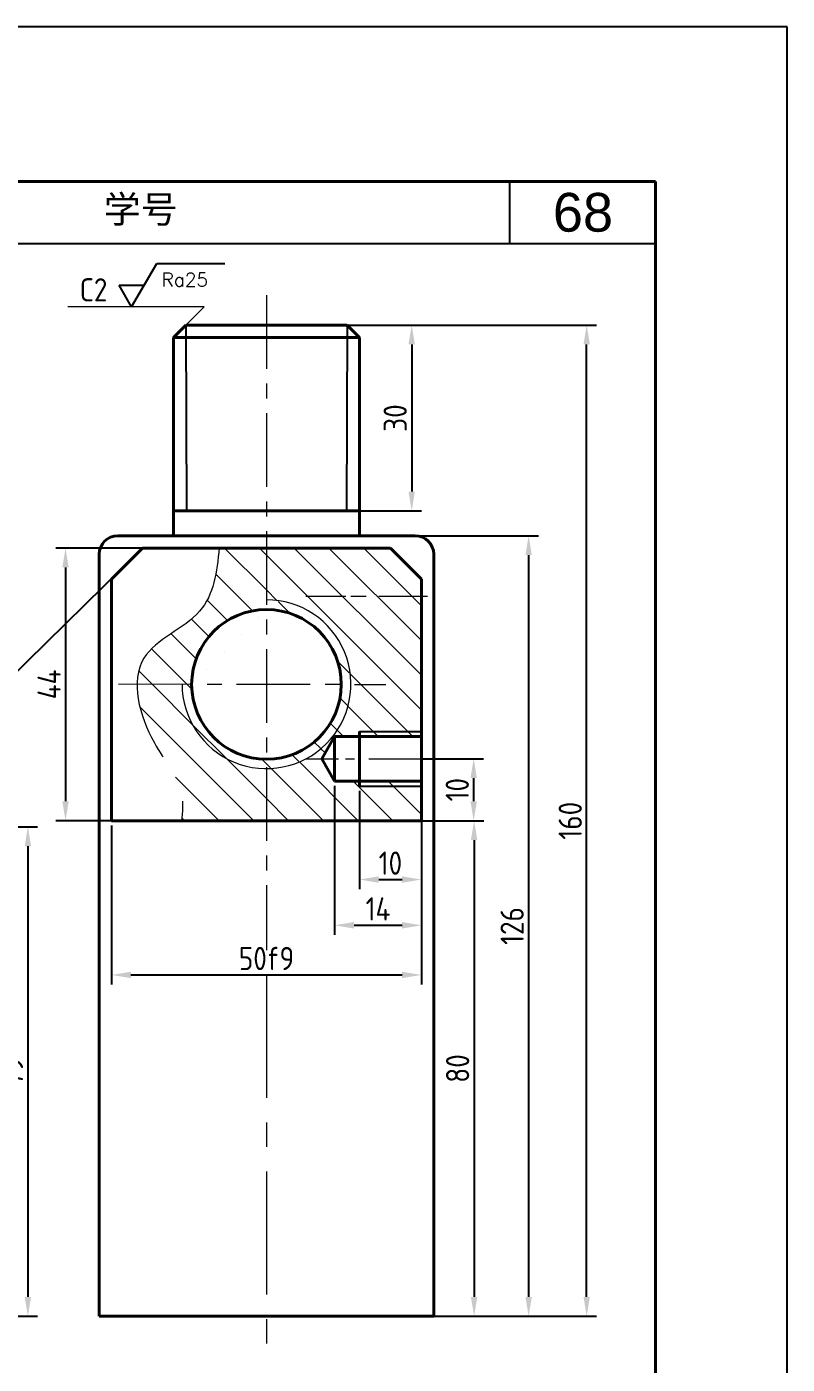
# Model space of a CAD drawing. Header units: millimetres. Extents: x 645 to 2308, y 762 to 2069.
# Drawn here: x 1787 to 1885.3, y 1566.1 to 1738.9 of the extents above; entities that cross this region are included whole.
import ezdxf

# ---------------------------------------------------------------- set-up
doc = ezdxf.new("R2010")
doc.units = ezdxf.units.MM
doc.linetypes.add('CENTER', pattern=[50.8, 31.75, -6.35, 6.35, -6.35])
for name, color, linetype in [('尺寸标注', 250, 'Continuous'), ('文字', 7, 'Continuous'), ('细实线', 7, 'Continuous')]:
    doc.layers.add(name, color=color, linetype=linetype)
for name, color, linetype, lineweight in [('点划线', 7, 'CENTER', 15), ('点化线', 7, 'CENTER', 15), ('点画线', 7, 'CENTER', 15), ('粗实线', 7, 'Continuous', 40), ('细', 7, 'Continuous', 15)]:
    doc.layers.add(name, color=color, linetype=linetype, lineweight=lineweight)
doc.styles.add('HZ', font='txt.shx', dxfattribs={"bigfont": 'gbcbig.shx'})
doc.styles.add('汉字', font='gbenor.shx', dxfattribs={"bigfont": 'gbcbig.shx'})
doc.dimstyles.new('222', dxfattribs={"dimtxt": 3, "dimasz": 2.5, "dimexe": 1.25, "dimexo": 0.625, "dimtad": 1, "dimtoh": 1, "dimdsep": 46, "dimtxsty": '汉字', "dimcen": 2.5, "dimadec": 0, "dimazin": 0, "dimtfac": 1, "dimtmove": 0, "dimatfit": 3, "dimfxl": 0, "dimarcsym": 0})
doc.dimstyles.new('ISO-25', dxfattribs={"dimtxt": 3, "dimasz": 2.5, "dimexe": 1.25, "dimexo": 0, "dimtad": 1, "dimdec": 0, "dimdsep": 46, "dimtxsty": '汉字', "dimcen": 2.5, "dimadec": 0, "dimazin": 0, "dimtfac": 1, "dimtdec": 0, "dimtmove": 0, "dimatfit": 3, "dimfxl": 0, "dimarcsym": 0})
pattern_1 = [(135, (39.2308, 0.96), (-2.245064, -2.245064), [])]

# ---------------------------------------------------------------- blocks, each defined once
blk = doc.blocks.new('*D160')
at = {"layer": 'Defpoints', "color": 0, "transparency": 16777216}
for p in [(1824.65, 1700.32), (1824.65, 1676.32), (1836.76, 1676.32)]:
    blk.add_point(p, dxfattribs=at)
at = {"layer": '细实线', "color": 0, "lineweight": -2, "transparency": 16777216}
for p, q in [((1825.27, 1700.32), (1838.01, 1700.32)), ((1836.76, 1697.82), (1836.76, 1678.82)), ((1825.27, 1676.32), (1838.01, 1676.32))]:
    blk.add_line(p, q, dxfattribs=at)
at = {"layer": '细实线', "color": 0, "transparency": 16777216}
for points in [[(1836.34, 1697.82), (1837.17, 1697.82), (1836.76, 1700.32)], [(1836.34, 1678.82), (1837.17, 1678.82), (1836.76, 1676.32)]]:
    blk.add_solid(points, dxfattribs=at)
at = {"layer": '细实线', "color": 0, "transparency": 16777216, "insert": (1834.63, 1688.32), "char_height": 3, "attachment_point": 5, "rotation": 90, "style": '汉字'}
blk.add_mtext('30', dxfattribs=at)
blk = doc.blocks.new('*D102')
at = {"layer": 'Defpoints', "color": 0, "transparency": 16777216}
for p in [(1838.01, 1636.32), (1839.61, 1572.32), (1844.82, 1572.32)]:
    blk.add_point(p, dxfattribs=at)
at = {"layer": '细实线', "color": 0, "lineweight": -2, "transparency": 16777216}
for p, q in [((1838.63, 1636.32), (1846.07, 1636.32)), ((1844.82, 1633.82), (1844.82, 1574.82)), ((1840.23, 1572.32), (1846.07, 1572.32))]:
    blk.add_line(p, q, dxfattribs=at)
at = {"layer": '细实线', "color": 0, "transparency": 16777216}
for points in [[(1844.4, 1633.82), (1845.23, 1633.82), (1844.82, 1636.32)], [(1844.4, 1574.82), (1845.23, 1574.82), (1844.82, 1572.32)]]:
    blk.add_solid(points, dxfattribs=at)
at = {"layer": '细实线', "color": 0, "transparency": 16777216, "insert": (1842.69, 1604.32), "char_height": 3, "attachment_point": 5, "rotation": 90, "style": '汉字'}
blk.add_mtext('80', dxfattribs=at)
blk = doc.blocks.new('*D161')
at = {"layer": 'Defpoints', "color": 0, "transparency": 16777216}
for p in [(1828.41, 1700.32), (1859.35, 1700.32), (1839.61, 1572.32)]:
    blk.add_point(p, dxfattribs=at)
at = {"layer": '细实线', "color": 0, "lineweight": -2, "transparency": 16777216}
for p, q in [((1829.03, 1700.32), (1860.6, 1700.32)), ((1859.35, 1574.82), (1859.35, 1697.82)), ((1840.23, 1572.32), (1860.6, 1572.32))]:
    blk.add_line(p, q, dxfattribs=at)
at = {"layer": '细实线', "color": 0, "transparency": 16777216}
for points in [[(1858.94, 1697.82), (1859.77, 1697.82), (1859.35, 1700.32)], [(1858.94, 1574.82), (1859.77, 1574.82), (1859.35, 1572.32)]]:
    blk.add_solid(points, dxfattribs=at)
at = {"layer": '细实线', "color": 0, "transparency": 16777216, "insert": (1857.23, 1636.32), "char_height": 3, "attachment_point": 5, "rotation": 90, "style": '汉字'}
blk.add_mtext('160', dxfattribs=at)
blk = doc.blocks.new('*D162')
at = {"layer": 'Defpoints', "color": 0, "transparency": 16777216}
for p in [(1830.01, 1640.79), (1838.01, 1640.79), (1838.01, 1628.72)]:
    blk.add_point(p, dxfattribs=at)
at = {"layer": '细实线', "color": 0, "lineweight": -2, "transparency": 16777216}
for p, q in [((1830.01, 1640.17), (1830.01, 1627.47)), ((1838.01, 1640.17), (1838.01, 1627.47)), ((1832.51, 1628.72), (1835.51, 1628.72))]:
    blk.add_line(p, q, dxfattribs=at)
at = {"layer": '细实线', "color": 0, "transparency": 16777216}
for points in [[(1832.51, 1629.13), (1832.51, 1628.3), (1830.01, 1628.72)], [(1835.51, 1629.13), (1835.51, 1628.3), (1838.01, 1628.72)]]:
    blk.add_solid(points, dxfattribs=at)
at = {"layer": '细实线', "color": 0, "transparency": 16777216, "insert": (1834.01, 1630.84), "char_height": 3, "attachment_point": 5, "style": '汉字'}
blk.add_mtext('10', dxfattribs=at)
blk = doc.blocks.new('*D163')
at = {"layer": 'Defpoints', "color": 0, "transparency": 16777216}
for p in [(1826.81, 1641.44), (1838.01, 1641.12), (1838.01, 1622.81)]:
    blk.add_point(p, dxfattribs=at)
at = {"layer": '细实线', "color": 0, "lineweight": -2, "transparency": 16777216}
for p, q in [((1826.81, 1640.82), (1826.81, 1621.56)), ((1838.01, 1640.5), (1838.01, 1621.56)), ((1829.31, 1622.81), (1835.51, 1622.81))]:
    blk.add_line(p, q, dxfattribs=at)
at = {"layer": '细实线', "color": 0, "transparency": 16777216}
for points in [[(1829.31, 1623.23), (1829.31, 1622.39), (1826.81, 1622.81)], [(1835.51, 1623.23), (1835.51, 1622.39), (1838.01, 1622.81)]]:
    blk.add_solid(points, dxfattribs=at)
at = {"layer": '细实线', "color": 0, "transparency": 16777216, "insert": (1832.41, 1624.93), "char_height": 3, "attachment_point": 5, "style": '汉字'}
blk.add_mtext('14', dxfattribs=at)
blk = doc.blocks.new('*D164')
at = {"layer": 'Defpoints', "color": 0, "transparency": 16777216}
for p in [(1798.01, 1636.32), (1838.01, 1636.32), (1838.01, 1616.4)]:
    blk.add_point(p, dxfattribs=at)
at = {"layer": '细实线', "color": 0, "lineweight": -2, "transparency": 16777216}
for p, q in [((1798.01, 1635.7), (1798.01, 1615.15)), ((1838.01, 1635.7), (1838.01, 1615.15)), ((1800.51, 1616.4), (1835.51, 1616.4))]:
    blk.add_line(p, q, dxfattribs=at)
at = {"layer": '细实线', "color": 0, "transparency": 16777216}
for points in [[(1800.51, 1616.81), (1800.51, 1615.98), (1798.01, 1616.4)], [(1835.51, 1616.81), (1835.51, 1615.98), (1838.01, 1616.4)]]:
    blk.add_solid(points, dxfattribs=at)
at = {"layer": '细实线', "color": 0, "transparency": 16777216, "insert": (1818.01, 1618.52), "char_height": 3, "attachment_point": 5, "style": '汉字'}
blk.add_mtext('50f9', dxfattribs=at)
blk = doc.blocks.new('*D171')
at = {"layer": 'Defpoints', "color": 0, "transparency": 16777216}
for p in [(1837.21, 1673.12), (1835.16, 1572.32), (1851.86, 1572.32)]:
    blk.add_point(p, dxfattribs=at)
at = {"layer": '细实线', "color": 0, "lineweight": -2, "transparency": 16777216}
for p, q in [((1837.83, 1673.12), (1853.11, 1673.12)), ((1851.86, 1670.62), (1851.86, 1574.82)), ((1835.78, 1572.32), (1853.11, 1572.32))]:
    blk.add_line(p, q, dxfattribs=at)
at = {"layer": '细实线', "color": 0, "transparency": 16777216}
for points in [[(1851.44, 1670.62), (1852.27, 1670.62), (1851.86, 1673.12)], [(1851.44, 1574.82), (1852.27, 1574.82), (1851.86, 1572.32)]]:
    blk.add_solid(points, dxfattribs=at)
at = {"layer": '细实线', "color": 0, "transparency": 16777216, "insert": (1849.73, 1622.72), "char_height": 3, "attachment_point": 5, "rotation": 90, "style": '汉字'}
blk.add_mtext('126', dxfattribs=at)
blk = doc.blocks.new('*D182')
at = {"layer": 'Defpoints', "color": 0, "transparency": 16777216}
for p in [(1749.86, 1635.52), (1749.86, 1572.32), (1787.19, 1572.32)]:
    blk.add_point(p, dxfattribs=at)
at = {"layer": '细实线', "color": 0, "lineweight": -2, "transparency": 16777216}
for p, q in [((1750.49, 1635.52), (1788.44, 1635.52)), ((1787.19, 1633.02), (1787.19, 1574.82)), ((1750.49, 1572.32), (1788.44, 1572.32))]:
    blk.add_line(p, q, dxfattribs=at)
at = {"layer": '细实线', "color": 0, "transparency": 16777216}
for points in [[(1786.78, 1633.02), (1787.61, 1633.02), (1787.19, 1635.52)], [(1786.78, 1574.82), (1787.61, 1574.82), (1787.19, 1572.32)]]:
    blk.add_solid(points, dxfattribs=at)
at = {"layer": '细实线', "color": 0, "transparency": 16777216, "insert": (1785.07, 1603.92), "char_height": 3, "attachment_point": 5, "rotation": 90, "style": '汉字'}
blk.add_mtext('79', dxfattribs=at)
blk = doc.blocks.new('1')
at = {"layer": '细实线'}
for p, q in [((0, 0), (4.62, 8)), ((4.62, 8), (10.68, 8)), ((10.68, 8), (17.18, 8)), ((-2.31, 4), (2.31, 4)), ((0, 0), (-2.31, 4))]:
    blk.add_line(p, q, dxfattribs=at)
at = {"layer": '点划线', "style": 'HZ'}
blk.add_attdef('RA', (5.52, 3.76), '', height=2.5, dxfattribs=at)
blk = doc.blocks.new('*D190')
at = {"layer": 'Defpoints', "color": 0, "transparency": 16777216}
for p in [(1802.01, 1671.52), (1792.06, 1636.32), (1802.01, 1636.32)]:
    blk.add_point(p, dxfattribs=at)
at = {"layer": '点划线', "color": 0, "lineweight": -2, "transparency": 16777216}
for p, q in [((1802.01, 1671.52), (1790.81, 1671.52)), ((1792.06, 1669.02), (1792.06, 1638.82)), ((1802.01, 1636.32), (1790.81, 1636.32))]:
    blk.add_line(p, q, dxfattribs=at)
at = {"layer": '点划线', "color": 0, "transparency": 16777216}
for points in [[(1791.64, 1669.02), (1792.47, 1669.02), (1792.06, 1671.52)], [(1791.64, 1638.82), (1792.47, 1638.82), (1792.06, 1636.32)]]:
    blk.add_solid(points, dxfattribs=at)
at = {"layer": '点划线', "color": 0, "transparency": 16777216, "insert": (1789.93, 1653.92), "char_height": 3, "attachment_point": 5, "rotation": 90, "style": '汉字'}
blk.add_mtext('44', dxfattribs=at)
blk = doc.blocks.new('*D191')
at = {"layer": 'Defpoints', "color": 0, "transparency": 16777216}
for p in [(1838.01, 1644.32), (1844.76, 1644.32), (1838.01, 1636.32)]:
    blk.add_point(p, dxfattribs=at)
at = {"layer": '点划线', "color": 0, "lineweight": -2, "transparency": 16777216}
for p, q in [((1838.01, 1644.32), (1846.01, 1644.32)), ((1844.76, 1638.82), (1844.76, 1641.82)), ((1838.01, 1636.32), (1846.01, 1636.32))]:
    blk.add_line(p, q, dxfattribs=at)
at = {"layer": '点划线', "color": 0, "transparency": 16777216}
for points in [[(1844.35, 1641.82), (1845.18, 1641.82), (1844.76, 1644.32)], [(1844.35, 1638.82), (1845.18, 1638.82), (1844.76, 1636.32)]]:
    blk.add_solid(points, dxfattribs=at)
at = {"layer": '点划线', "color": 0, "transparency": 16777216, "insert": (1842.64, 1640.32), "char_height": 3, "attachment_point": 5, "rotation": 90, "style": '汉字'}
blk.add_mtext('10', dxfattribs=at)

msp = doc.modelspace()

# ---------------------------------------------------------------- hatches: boundary and pattern name
at = {"layer": '点划线'}
h = msp.add_hatch(dxfattribs=at)
h.set_pattern_fill('ANSI31', color=256, angle=90, style=0)
h.set_pattern_definition(pattern_1)
edge = h.paths.add_edge_path()
edge.add_spline(control_points=[(1811.8959, 1671.5212), (1811.6285, 1668.4572), (1810.7182, 1662.2408), (1802.2773, 1659.281), (1801.3214, 1655.1986), (1801.2995, 1653.9801)], knot_values=[1.16902139, 1.16902139, 1.16902139, 1.16902139, 9.75146252, 19.18189753, 22.82093404, 22.82093404, 22.82093404, 22.82093404], degree=3, periodic=0)
edge.add_line((1801.2995, 1653.9801), (1808.3429, 1653.9672))
edge.add_arc((1818.0063, 1653.9212), 9.6636, 90, 179.727561, ccw=False)
edge.add_line((1818.0063, 1663.5848), (1818.0063, 1671.5212))
edge.add_line((1818.0063, 1671.5212), (1811.8959, 1671.5212))
h = msp.add_hatch(dxfattribs=at)
h.set_pattern_fill('ANSI31', color=256, angle=90, style=0)
h.set_pattern_definition(pattern_1)
h.paths.add_polyline_path([(1838.0063, 1641.1212), (1830.0063, 1641.1212), (1830.0063, 1641.4412), (1826.8063, 1641.4412), (1825.1414, 1644.3212), (1823.1212, 1644.3212, -0.12269065), (1818.0063, 1643.0469), (1818.0063, 1636.3212), (1838.0063, 1636.3212)])
h.paths.add_polyline_path([(1838.0063, 1641.4412), (1830.0063, 1641.4412), (1830.0063, 1641.1212), (1838.0063, 1641.1212)], flags=17)
h.paths.add_polyline_path([(1838.0063, 1647.5212), (1830.0063, 1647.5212), (1830.0063, 1647.2012), (1838.0063, 1647.2012)], flags=17)
h.paths.add_polyline_path([(1838.0063, 1667.5212), (1834.0063, 1671.5212), (1818.0063, 1671.5212), (1818.0063, 1664.852, -0.78143463), (1823.1212, 1644.3212), (1825.1414, 1644.3212), (1826.8063, 1647.2012), (1830.0063, 1647.2012), (1830.0063, 1647.5212), (1838.0063, 1647.5212)])
h = msp.add_hatch(dxfattribs=at)
h.set_pattern_fill('ANSI31', color=256, angle=90, style=0)
h.set_pattern_definition(pattern_1)
h.paths.add_polyline_path([(1818.0063, 1664.7212), (1818.0063, 1663.5848, -0.4138944), (1827.6699, 1653.9317), (1828.8063, 1653.9297, 0.41398445)])
h.paths.add_polyline_path([(1818.0063, 1644.2576), (1818.0063, 1643.1212, 0.41444271), (1828.8063, 1653.9297), (1827.6699, 1653.9317, -0.4145328)])
h = msp.add_hatch(dxfattribs=at)
h.set_pattern_fill('ANSI31', color=256, angle=90, style=0)
h.set_pattern_definition(pattern_1)
edge = h.paths.add_edge_path()
edge.add_line((1807.2064, 1653.9693), (1801.2995, 1653.9801))
edge.add_spline(control_points=[(1801.2995, 1653.9801), (1801.2552, 1651.516), (1803.1579, 1645.9382), (1807.3567, 1641.247), (1807.1969, 1637.5844), (1807.0409, 1636.3212)], knot_values=[22.82093404, 22.82093404, 22.82093404, 22.82093404, 30.17998832, 37.48781351, 41.18579918, 41.18579918, 41.18579918, 41.18579918], degree=3, periodic=0)
edge.add_line((1807.0409, 1636.3212), (1818.0063, 1636.3212))
edge.add_line((1818.0063, 1636.3212), (1818.0063, 1643.1212))
edge.add_arc((1818.0063, 1653.9212), 10.8, 179.74518, 270, ccw=False)
h.paths.add_polyline_path([(1818.0063, 1643.1212), (1818.0063, 1644.2576, -0.41560694), (1808.3429, 1653.9672), (1807.2064, 1653.9693, 0.41551679)], flags=17)

# ---------------------------------------------------------------- linework, layer by layer
for p, q in [((1809.9609, 1702.6757), (1792.3622, 1702.6757)), ((1807.6063, 1700.3212), (1809.9609, 1702.6757))]:
    msp.add_line(p, q, dxfattribs=at)
msp.add_open_spline([(1811.8959, 1671.5212), (1811.6285, 1668.4572), (1810.7182, 1662.2408), (1799.4085, 1658.275), (1802.3259, 1646.8677), (1807.3567, 1641.247), (1807.1969, 1637.5844), (1807.0409, 1636.3212)], degree=3, knots=[1.16902139, 1.16902139, 1.16902139, 1.16902139, 9.75146252, 19.18189753, 30.17998832, 37.48781351, 41.18579918, 41.18579918, 41.18579918, 41.18579918], dxfattribs=at)
at = {"layer": '点化线', "ltscale": 0.3}
for p, q in [((1818.0063, 1704.196), (1818.0063, 1619.6036)), ((1798.9025, 1653.9845), (1833.4167, 1653.9212))]:
    msp.add_line(p, q, dxfattribs=at)
at = {"layer": '点画线'}
for p, q in [((1823.085, 1665.2993), (1828.2346, 1665.2993)), ((1828.8878, 1665.2993), (1830.8978, 1665.2993)), ((1832.5058, 1665.2993), (1838.7869, 1665.2993)), ((1823.085, 1644.3212), (1827.2982, 1644.3212)), ((1828.1991, 1644.3212), (1829.3814, 1644.3212)), ((1831.2395, 1644.3212), (1838.0063, 1644.3212))]:
    msp.add_line(p, q, dxfattribs=at)
at = {"layer": '点画线', "ltscale": 0.5}
msp.add_line((1818.0063, 1616.4094), (1818.0063, 1567.3708), dxfattribs=at)
at = {"layer": '粗实线', "color": 7}
for p, q in [((1868.2518, 1718.8559), (1543.2518, 1718.8559)), ((1868.2518, 1490.8559), (1868.2518, 1718.8559))]:
    msp.add_line(p, q, dxfattribs=at)
at = {"layer": '粗实线'}
for p, q in [((1807.6063, 1700.3212), (1806.0063, 1698.7212)), ((1818.0063, 1700.3212), (1807.6063, 1700.3212)), ((1818.0063, 1700.3212), (1828.4063, 1700.3212)), ((1828.4063, 1700.3212), (1830.0063, 1698.7212)), ((1806.0063, 1698.7212), (1806.0063, 1673.1212)), ((1806.0063, 1698.7212), (1818.0063, 1698.7212)), ((1830.0063, 1698.7212), (1818.0063, 1698.7212)), ((1830.0063, 1698.7212), (1830.0063, 1673.1212)), ((1806.0063, 1676.3213), (1818.0063, 1676.3213)), ((1830.0063, 1676.3213), (1818.0063, 1676.3213)), ((1798.8063, 1673.1212), (1818.0063, 1673.1212)), ((1837.2063, 1673.1212), (1818.0063, 1673.1212)), ((1796.4063, 1572.3212), (1796.4063, 1670.7212)), ((1802.0063, 1671.5212), (1798.0063, 1667.5212)), ((1802.0063, 1671.5212), (1834.0063, 1671.5212)), ((1834.0063, 1671.5212), (1838.0063, 1667.5212)), ((1839.6063, 1572.3212), (1839.6063, 1670.7212)), ((1798.0063, 1667.5212), (1798.0063, 1636.3212)), ((1838.0063, 1667.5212), (1838.0063, 1636.3212)), ((1825.1414, 1644.3212), (1826.8063, 1647.2012)), ((1826.8063, 1647.2012), (1826.8063, 1641.4412)), ((1838.0063, 1647.2012), (1826.8063, 1647.2012)), ((1830.0063, 1647.8497), (1830.0063, 1640.7928)), ((1826.8063, 1641.4412), (1825.1414, 1644.3212)), ((1838.0063, 1641.4412), (1826.8063, 1641.4412)), ((1798.0063, 1636.3212), (1838.0063, 1636.3212)), ((1796.4063, 1572.3212), (1839.6063, 1572.3212))]:
    msp.add_line(p, q, dxfattribs=at)
msp.add_circle((1818.0063, 1653.9212), 9.6636, dxfattribs=at)
for centre, start, end in [((1798.8063, 1670.7212), 90, 180), ((1837.2063, 1670.7212), 0, 90)]:
    msp.add_arc(centre, 2.4, start, end, dxfattribs=at)
at = {"layer": '细'}
msp.add_arc((1818.0063, 1653.9495), 10.9025, 179.895001, 90, dxfattribs=at)
at = {"layer": '细实线', "color": 7}
for p, q in [((1885.2518, 1738.8559), (1513.2518, 1738.8559)), ((1885.2518, 1473.8559), (1885.2518, 1738.8559)), ((1849.37, 1718.8559), (1849.37, 1710.8559)), ((1543.2518, 1710.8559), (1868.2518, 1710.8559))]:
    msp.add_line(p, q, dxfattribs=at)
at = {"layer": '细实线'}
for p, q in [((1807.6063, 1700.3212), (1807.68, 1676.3213)), ((1828.4063, 1700.3212), (1828.3327, 1676.3213)), ((1802.0063, 1671.5212), (1784.5678, 1654.3685)), ((1830.0063, 1647.8497), (1838.0063, 1647.8497)), ((1830.0063, 1640.7928), (1838.0063, 1640.7928))]:
    msp.add_line(p, q, dxfattribs=at)

# ---------------------------------------------------------------- block references
at = {"layer": '点划线', "xscale": 0.6999999999999993, "yscale": 0.6999999999999993, "zscale": 0.6999999999999993}
msp.add_blockref('1', (1800.5961, 1702.6757), dxfattribs=at).add_auto_attribs({'RA': 'Ra25'})

# ---------------------------------------------------------------- texts
at = {"layer": '尺寸标注', "color": 7, "insert": (1858.8735, 1714.8559), "char_height": 5, "width": 10, "attachment_point": 5}
msp.add_mtext('{\\fArial|b0|i0|c0|p34;68}', dxfattribs=at)
at = {"layer": '文字', "color": 7, "insert": (1711.2266, 1715.0834), "char_height": 3.5, "width": 313.5, "attachment_point": 4}
msp.add_mtext('{\\fSimSun|b0|i0|c134|p2;  姓名            班级              学号}', dxfattribs=at)
at = {"layer": '细实线', "insert": (1793.8823, 1706.3802), "char_height": 3, "attachment_point": 1, "style": '汉字'}
msp.add_mtext('C2', dxfattribs=at)

# ---------------------------------------------------------------- dimensions: what is measured, and where the dimension line sits
at = {"layer": '点划线'}
for base, p1, p2, text, picture, middle in [((1792.0582, 1636.3212), (1802.0063, 1671.5212), (1802.0063, 1636.3212), '44', '*D190', (1789.9332, 1653.9212)), ((1844.7649, 1644.3212), (1838.0063, 1636.3212), (1838.0063, 1644.3212), '10', '*D191', (1842.6399, 1640.3212))]:
    dim = msp.add_linear_dim(base=base, p1=p1, p2=p2, angle=90, text=text, dimstyle='ISO-25', dxfattribs=at)
    dim.commit()
    dim.dimension.update_dxf_attribs({"geometry": picture, "text_midpoint": middle})
at = {"layer": '细实线'}
for base, p1, p2, text, picture, middle in [((1836.7577, 1676.3213), (1824.6497, 1700.3212), (1824.6497, 1676.3213), '30', '*D160', (1836.7577, 1688.3213)), ((1859.3546, 1700.3212), (1839.6063, 1572.3212), (1828.4063, 1700.3212), '160', '*D161', (1859.3546, 1636.3212)), ((1851.8552, 1572.3212), (1837.2063, 1673.1212), (1835.1568, 1572.3212), '126', '*D171', (1851.8552, 1622.7212))]:
    dim = msp.add_linear_dim(base=base, p1=p1, p2=p2, angle=90, text=text, dimstyle='222', dxfattribs=at)
    dim.commit()
    dim.dimension.update_dxf_attribs({"geometry": picture, "text_midpoint": middle, "dimtype": 160})
for base, p1, p2, text, picture, middle in [((1838.0063, 1622.8088), (1826.8063, 1641.4412), (1838.0063, 1641.1212), '14', '*D163', (1832.4063, 1622.8088)), ((1838.0063, 1616.3981), (1798.0063, 1636.3212), (1838.0063, 1636.3212), '50f9', '*D164', (1818.0063, 1616.3981))]:
    dim = msp.add_linear_dim(base=base, p1=p1, p2=p2, text=text, dimstyle='222', dxfattribs=at)
    dim.commit()
    dim.dimension.update_dxf_attribs({"geometry": picture, "text_midpoint": middle, "dimtype": 160})
dim = msp.add_linear_dim(base=(1838.0063, 1628.7181), p1=(1830.0063, 1640.7928), p2=(1838.0063, 1640.7928), text='10', dimstyle='222', dxfattribs=at)
dim.commit()
dim.dimension.update_dxf_attribs({"geometry": '*D162', "text_midpoint": (1834.0063, 1630.8431)})
for base, p1, p2, text, picture, middle in [((1844.8167, 1572.3212), (1838.0063, 1636.3212), (1839.6063, 1572.3212), '80', '*D102', (1842.6917, 1604.3212)), ((1787.1942, 1572.3212), (1749.8638, 1635.5212), (1749.8638, 1572.3212), '79', '*D182', (1785.0692, 1603.9212))]:
    dim = msp.add_linear_dim(base=base, p1=p1, p2=p2, angle=90, text=text, dimstyle='222', dxfattribs=at)
    dim.commit()
    dim.dimension.update_dxf_attribs({"geometry": picture, "text_midpoint": middle})

doc.saveas('drawing.dxf')
